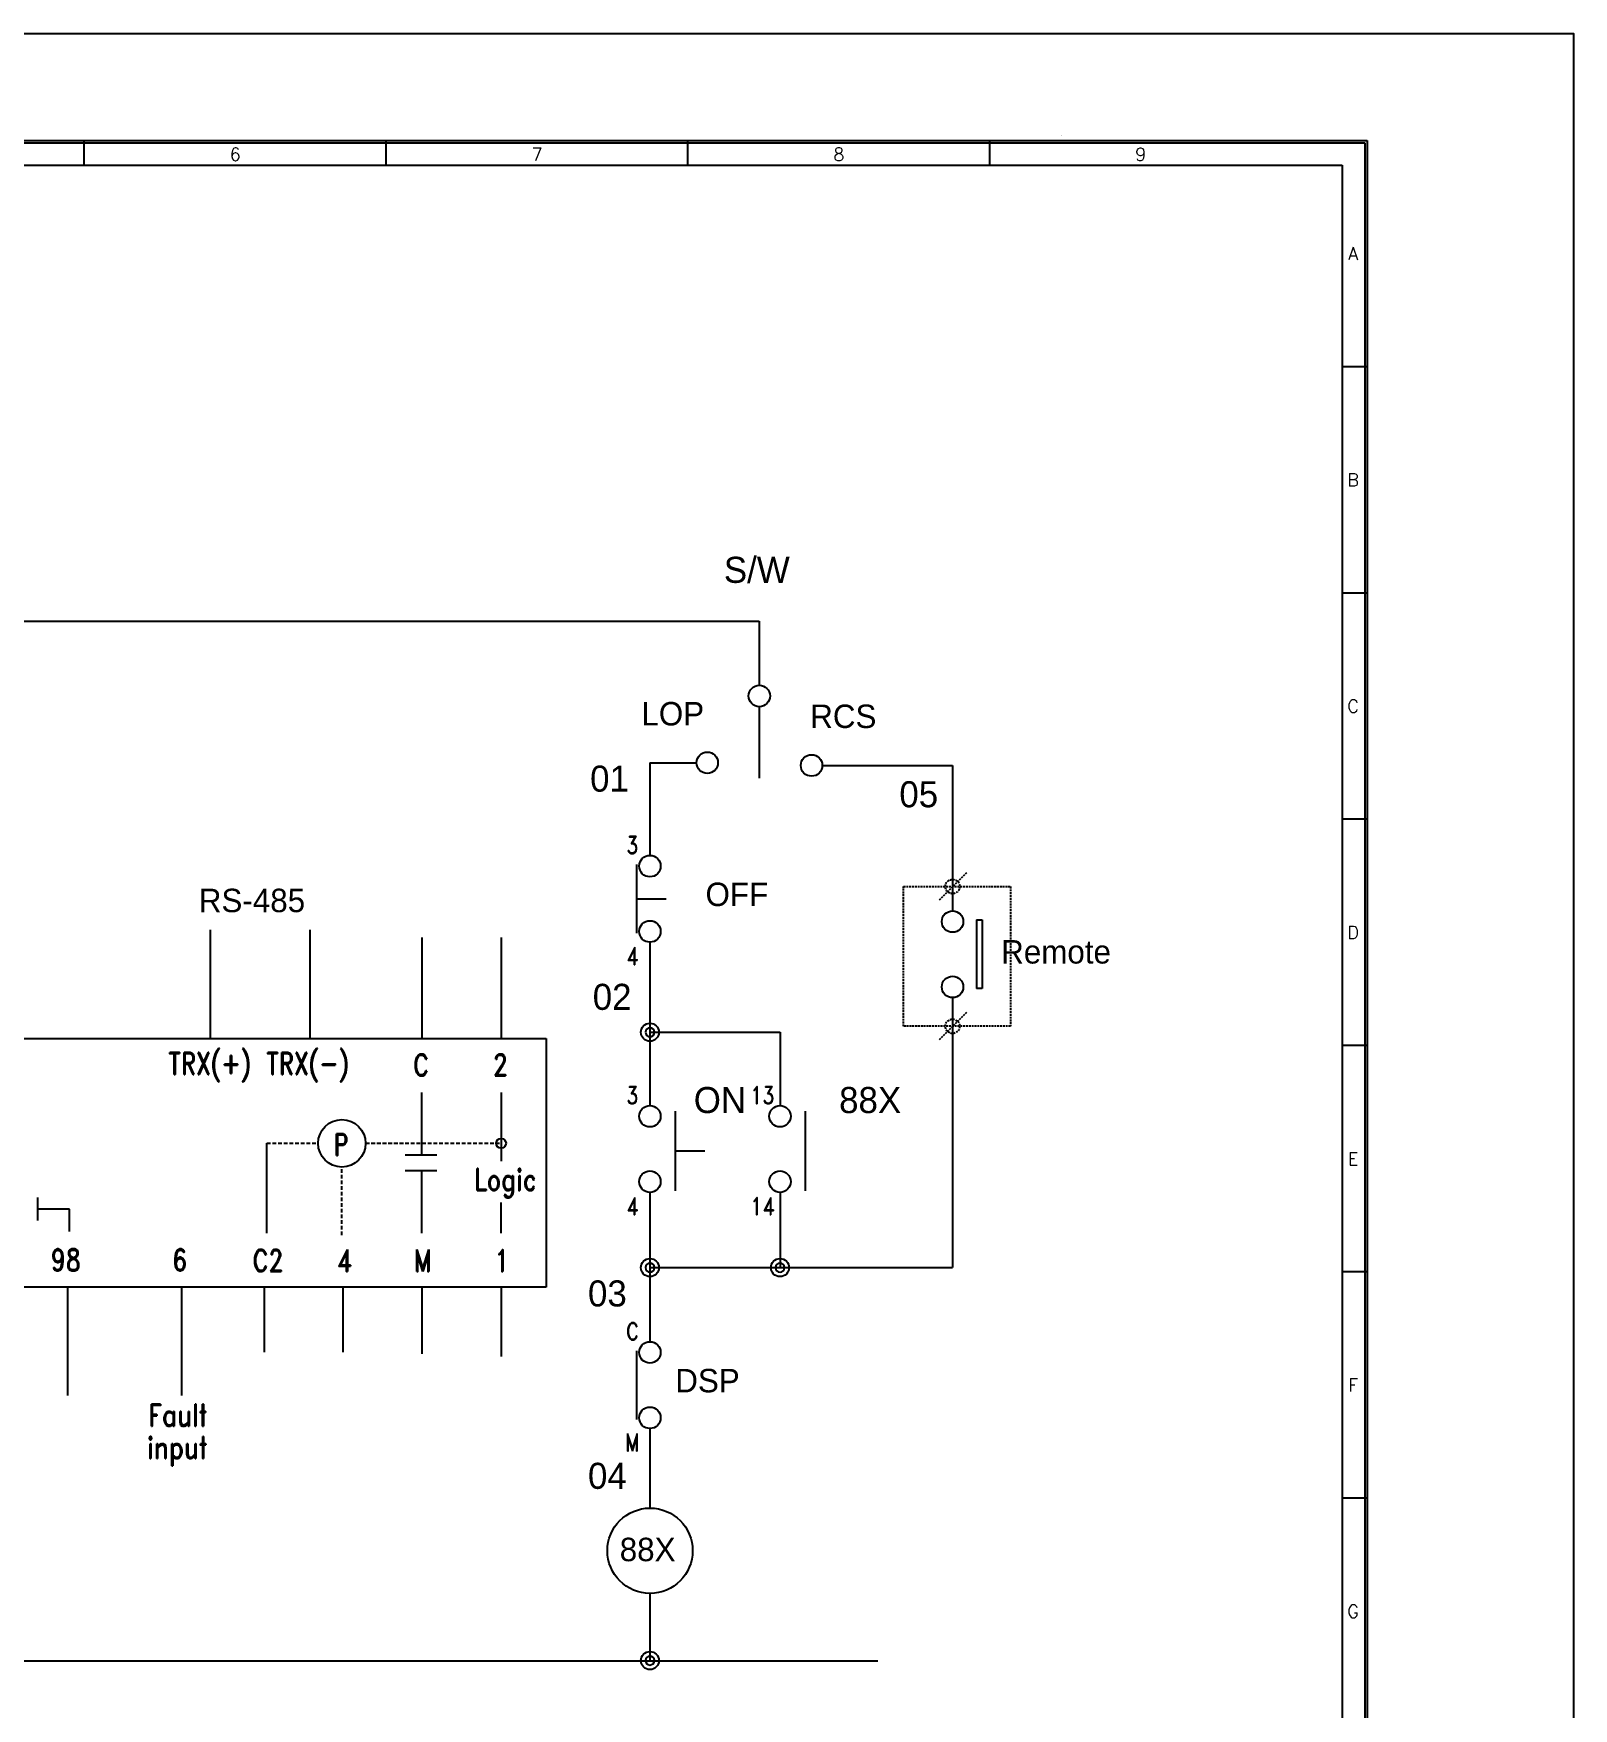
# Model space of a CAD drawing. Header units: millimetres. Extents: x 77 to 917, y 105 to 1108.
# Drawn here: x 713.2 to 917.3, y 787.2 to 1009.2 of the extents above; entities that cross this region are included whole.
import ezdxf
from ezdxf.enums import TextEntityAlignment as Align

# ---------------------------------------------------------------- set-up
doc = ezdxf.new("R2010")
doc.units = ezdxf.units.MM
doc.linetypes.add('DASHED', pattern=[0.75, 0.5, -0.25])
doc.linetypes.add('HIDDEN', pattern=[0.375, 0.25, -0.125])
for name, color, linetype in [('20', 2, 'Continuous'), ('30', 3, 'Continuous'), ('4', 133, 'Continuous'), ('70', 7, 'Continuous'), ('ASHADE', 7, 'Continuous')]:
    doc.layers.add(name, color=color, linetype=linetype)
doc.styles.add('ghs', font='NGULIM.TTF')
doc.styles.add('SD', font='ROMAND.shx', dxfattribs={"width": 0.8})
doc.styles.add('SIMPLEX', font='SIMPLEX')

msp = doc.modelspace()

# ---------------------------------------------------------------- linework, layer by layer
for p, q in [((809.393, 919.984), (809.393, 910.507)), ((834.995, 912.192), (834.995, 892.923)), ((838.163, 891.725), (838.903, 891.725)), ((838.903, 891.725), (838.903, 882.613)), ((838.903, 882.613), (838.163, 882.613)), ((834.995, 881.414), (834.995, 845.628)), ((675.337, 876.02), (781.144, 876.02)), ((781.144, 876.02), (781.144, 843.025)), ((764.671, 860.537), (764.671, 868.86)), ((775.171, 868.86), (775.171, 859.717)), ((766.661, 860.537), (762.461, 860.537)), ((766.661, 858.437), (762.461, 858.437)), ((764.671, 850.185), (764.671, 858.437)), ((713.778, 851.852), (713.778, 854.927)), ((717.978, 853.373), (713.778, 853.373)), ((717.978, 850.41), (717.978, 853.373)), ((764.671, 850.185), (764.671, 854.274)), ((775.171, 850.185), (775.171, 854.274)), ((781.144, 843.025), (675.337, 843.025))]:
    msp.add_line(p, q)
at = {"linetype": 'HIDDEN'}
for p, q in [((836.828, 897.976), (833.162, 894.31)), ((836.828, 879.447), (833.162, 875.781))]:
    msp.add_line(p, q, dxfattribs=at)
at = {"color": 1, "linetype": 'DASHED'}
for p, q in [((744.124, 862.108), (750.927, 862.108)), ((757.215, 862.108), (775.171, 862.108))]:
    msp.add_line(p, q, dxfattribs=at)
at = {"color": 1}
msp.add_line((744.124, 850.185), (744.124, 862.108), dxfattribs=at)
at = {"linetype": 'DASHED'}
msp.add_line((754.071, 849.922), (754.071, 858.964), dxfattribs=at)
msp.add_lwpolyline([(77.374, 1009.23), (917.29, 1009.23), (917.29, 428.192), (77.374, 428.192)], close=True)
at = {"color": 2, "linetype": 'HIDDEN'}
msp.add_lwpolyline([(828.514, 896.143), (842.666, 896.143), (842.666, 877.614), (828.514, 877.614)], close=True, dxfattribs=at)
at = {"linetype": 'HIDDEN'}
for centre in [(834.995, 896.143), (834.995, 877.614)]:
    msp.add_circle(centre, 0.95, dxfattribs=at)
at = {"color": 1}
msp.add_circle((754.071, 862.108), 3.144, dxfattribs=at)
msp.add_circle((775.171, 862.108), 0.651)
at = {"layer": '20', "color": 7}
for p, q in [((513.234, 991.757), (886.634, 991.757)), ((886.634, 991.757), (886.634, 753.057))]:
    msp.add_line(p, q, dxfattribs=at)
at = {"layer": '30', "color": 7}
for p, q in [((719.934, 991.757), (719.934, 995.057)), ((759.934, 991.757), (759.934, 995.057)), ((799.934, 991.757), (799.934, 995.057)), ((839.934, 991.757), (839.934, 995.057)), ((889.934, 965.057), (886.634, 965.057)), ((889.934, 935.057), (886.634, 935.057)), ((889.934, 905.057), (886.634, 905.057)), ((889.934, 875.057), (886.634, 875.057)), ((889.934, 845.057), (886.634, 845.057)), ((889.934, 815.057), (886.634, 815.057))]:
    msp.add_line(p, q, dxfattribs=at)
at = {"layer": '4', "color": 0}
for p, q in [((794.893, 912.554), (801.07, 912.554)), ((817.734, 912.192), (834.995, 912.192)), ((794.893, 876.829), (812.133, 876.829)), ((794.893, 845.628), (834.995, 845.628)), ((663.637, 793.482), (825.111, 793.482))]:
    msp.add_line(p, q, dxfattribs=at)
for centre in [(794.893, 876.829), (794.893, 845.628), (812.133, 845.628), (794.893, 793.537)]:
    msp.add_circle(centre, 1.2, dxfattribs=at)
at = {"layer": '70', "color": 7}
for p, q in [((509.934, 995.057), (889.934, 995.057)), ((889.934, 995.057), (889.934, 725.057)), ((510.234, 994.757), (889.634, 994.757)), ((889.634, 994.757), (889.634, 725.357))]:
    msp.add_line(p, q, dxfattribs=at)
msp.add_solid([(849.392, 995.67), (849.452, 995.67), (849.422, 995.85)], dxfattribs=at)
at = {"layer": 'ASHADE', "ltscale": 2}
for p, q in [((647.625, 931.305), (809.393, 931.305)), ((809.393, 931.305), (809.393, 922.829)), ((794.893, 912.554), (794.893, 900.272)), ((793.129, 899.074), (793.129, 889.962)), ((793.129, 894.518), (797.051, 894.518)), ((838.163, 891.725), (838.163, 882.613)), ((838.903, 891.725), (838.903, 882.613)), ((736.634, 890.384), (736.634, 876.02)), ((749.823, 890.384), (749.823, 876.02)), ((764.671, 889.39), (764.671, 876.02)), ((775.171, 889.39), (775.171, 876.02)), ((794.893, 888.763), (794.893, 867.111)), ((812.133, 876.829), (812.133, 867.111)), ((798.247, 866.372), (798.247, 855.809)), ((815.486, 866.372), (815.486, 855.809)), ((798.247, 861.09), (802.169, 861.09)), ((794.893, 855.602), (794.893, 838.559)), ((794.893, 855.246), (794.893, 835.805)), ((812.133, 855.602), (812.133, 845.628)), ((812.133, 855.246), (812.133, 845.628)), ((717.759, 828.681), (717.759, 843.025)), ((732.855, 828.681), (732.855, 843.025)), ((743.809, 834.399), (743.809, 843.025)), ((754.246, 834.399), (754.246, 843.025)), ((764.683, 843.025), (764.683, 834.211)), ((775.183, 843.025), (775.183, 840.265)), ((775.183, 842.954), (775.183, 833.828)), ((793.129, 834.606), (793.129, 825.494)), ((794.893, 824.447), (794.893, 813.745)), ((794.893, 802.442), (794.893, 793.537))]:
    msp.add_line(p, q, dxfattribs=at)
for centre, radius in [((809.393, 921.406), 1.422), ((802.493, 912.554), 1.422), ((816.311, 912.192), 1.422), ((794.893, 898.85), 1.422), ((834.995, 891.501), 1.422), ((794.893, 890.186), 1.422), ((834.995, 882.837), 1.422), ((794.893, 865.689), 1.422), ((812.133, 865.689), 1.422), ((794.893, 857.025), 1.422), ((812.133, 857.025), 1.422), ((794.893, 834.382), 1.422), ((794.893, 825.718), 1.422), ((794.907, 808.094), 5.651)]:
    msp.add_circle(centre, radius, dxfattribs=at)
for centre, start, end in [((794.893, 876.829), 0, 180), ((794.893, 876.829), 180, 0), ((794.893, 845.628), 0, 180), ((812.133, 845.628), 0, 180), ((794.893, 845.628), 180, 0), ((812.133, 845.628), 180, 0), ((794.893, 793.537), 0, 180), ((794.893, 793.537), 180, 0)]:
    msp.add_arc(centre, 0.593, start, end, dxfattribs=at)

# ---------------------------------------------------------------- texts
at = {"color": 7, "linetype": 'Continuous', "style": 'SD', "width": 0.8}
for s, height, p in [('3', 2.322, (792.577, 901.653)), ('4', 2.322, (792.577, 886.93)), ('TRX(+)', 2.903, (736.535, 872.48)), ('TRX(-)', 2.903, (749.511, 872.48)), ('C', 2.903, (764.571, 872.48)), ('2', 2.903, (775.071, 872.48)), ('3', 2.322, (792.577, 868.492)), ('13', 2.3224, (809.817, 868.492)), ('P', 2.903, (753.97, 861.921)), ('Logic', 2.903, (775.723, 856.814)), ('4', 2.322, (792.577, 853.769)), ('14', 2.3224, (809.817, 853.769)), ('98', 2.903, (717.479, 846.646)), ('6', 2.903, (732.574, 846.646)), ('C2', 2.903, (744.279, 846.561)), ('4', 2.903, (754.401, 846.561)), ('M', 2.903, (764.794, 846.561)), ('1', 2.903, (775.294, 846.561)), ('C', 2.322, (792.577, 837.186)), ('M', 2.322, (792.577, 822.462))]:
    msp.add_text(s, height=height, dxfattribs=at).set_placement(p, align=Align.MIDDLE)
at = {"color": 1, "linetype": 'Continuous', "style": 'SD', "width": 0.8}
for s, p in [('Fault', (732.331, 826.066)), ('input', (732.244, 821.294))]:
    msp.add_text(s, height=2.903, dxfattribs=at).set_placement(p, align=Align.MIDDLE)
at = {"layer": '30', "color": 7, "style": 'SIMPLEX'}
for s, p in [('6', (739.934, 993.211)), ('7', (779.934, 993.211)), ('8', (819.934, 993.211)), ('9', (859.934, 993.211)), ('A', (888.084, 980.057)), ('B', (888.084, 950.057)), ('C', (888.084, 920.057)), ('D', (888.084, 890.057)), ('E', (888.084, 860.057)), ('F', (888.084, 830.057)), ('G', (888.084, 800.057))]:
    msp.add_text(s, height=1.7, dxfattribs=at).set_placement(p, align=Align.MIDDLE)
at = {"layer": 'ASHADE', "ltscale": 2, "style": 'ghs'}
for s, height, p in [('S/W ', 3.4566, (804.694, 936.403)), ('LOP', 3.1067, (793.765, 917.502)), ('RCS', 3.1067, (816.14, 917.159)), ('RS-485', 3.1067, (735.112, 892.746)), ('OFF', 3.1067, (802.261, 893.559)), ('Remote', 3.1067, (841.445, 885.935)), ('ON', 3.4566, (800.703, 866.114)), ('88X', 3.4566, (819.966, 866.114)), ('DSP', 3.1067, (798.254, 829.091)), ('88X', 3.1067, (790.891, 806.707))]:
    msp.add_text(s, height=height, dxfattribs=at).set_placement(p)
at = {"layer": 'ASHADE', "color": 3, "ltscale": 2, "style": 'ghs'}
for s, p in [('01', (786.965, 908.723)), ('05', (827.949, 906.648)), ('02', (787.312, 879.794)), ('03', (786.686, 840.475)), ('04', (786.686, 816.296))]:
    msp.add_text(s, height=3.4566, dxfattribs=at).set_placement(p)

doc.saveas('drawing.dxf')
